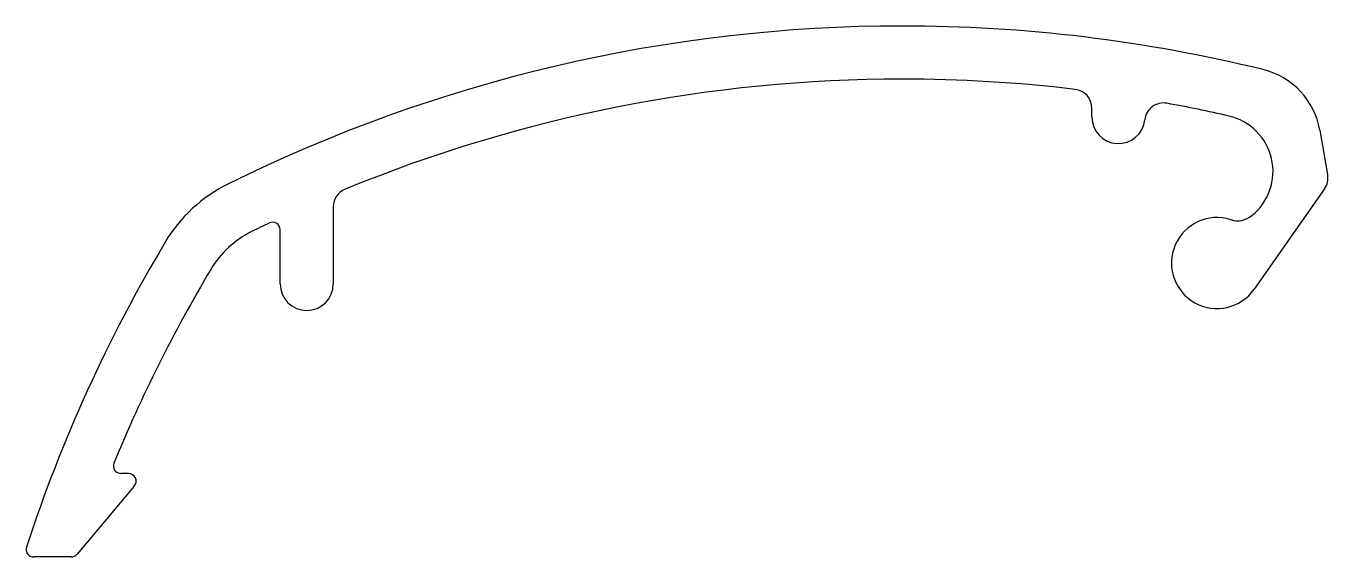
# Model space of a CAD drawing. Extents: x 930.1 to 964.4, y 295.6 to 309.6.
import ezdxf

# ---------------------------------------------------------------- set-up
doc = ezdxf.new("R2010")
doc.units = 0
doc.layers.get('0').update_dxf_attribs({"linetype": 'CONTINUOUS'})

msp = doc.modelspace()

# ---------------------------------------------------------------- linework, layer by layer
at = {"color": 7, "linetype": 'CONTINUOUS'}
for p, q in [((958.153, 307.235), (958.153, 307.468)), ((964.164, 306.891), (964.371, 305.716)), ((964.288, 305.343), (962.436, 302.697)), ((938.153, 304.868), (938.153, 302.835)), ((936.753, 302.835), (936.753, 304.261)), ((932.906, 297.506), (931.395, 295.706)), ((931.242, 295.635), (930.251, 295.635))]:
    msp.add_line(p, q, dxfattribs=at)
msp.add_line((932.753, 297.835), (932.553, 297.835))
for centre, radius, start, end in [((953.153, 269.635), 40, 90, 116.3878), ((953.153, 269.635), 40, 76.2346, 90), ((962.195, 306.543), 2, 10, 76.2346), ((953.153, 269.635), 38.6, 90, 112.3695), ((953.153, 269.635), 38.6, 83.2169, 90), ((957.653, 307.468), 0.5, 0, 83.2169), ((960.046, 307.106), 0.5, 79.5766, 173.8414), ((953.153, 269.635), 38.6, 77.108, 79.5766), ((958.853, 307.235), 0.7, 180, 353.8414), ((961.43, 305.8), 1.5, 309.0357, 77.108), ((963.879, 305.63), 0.5, 325, 10), ((937.153, 301.884), 4, 116.3878, 149.2), ((938.653, 304.868), 0.5, 112.3695, 180), ((961.453, 303.385), 1.2, 72.3981, 325), ((961.997, 305.101), 0.6, 252.3981, 309.0357), ((937.153, 301.884), 2.6, 116.3878, 149.2), ((953.153, 269.635), 38.6, 115.6131, 116.3878), ((936.553, 304.261), 0.2, 0, 115.6131), ((968.075, 283.45), 40, 149.2, 161.8703), ((968.075, 283.45), 38.6, 149.2, 157.6784), ((937.453, 302.835), 0.7, 180, 0), ((932.753, 297.635), 0.2, 320, 90), ((930.251, 295.835), 0.2, 161.8703, 270), ((931.242, 295.835), 0.2, 270, 320)]:
    msp.add_arc(centre, radius, start, end, dxfattribs=at)
msp.add_arc((932.553, 298.035), 0.2, 157.6784, 270)

doc.saveas('drawing.dxf')
